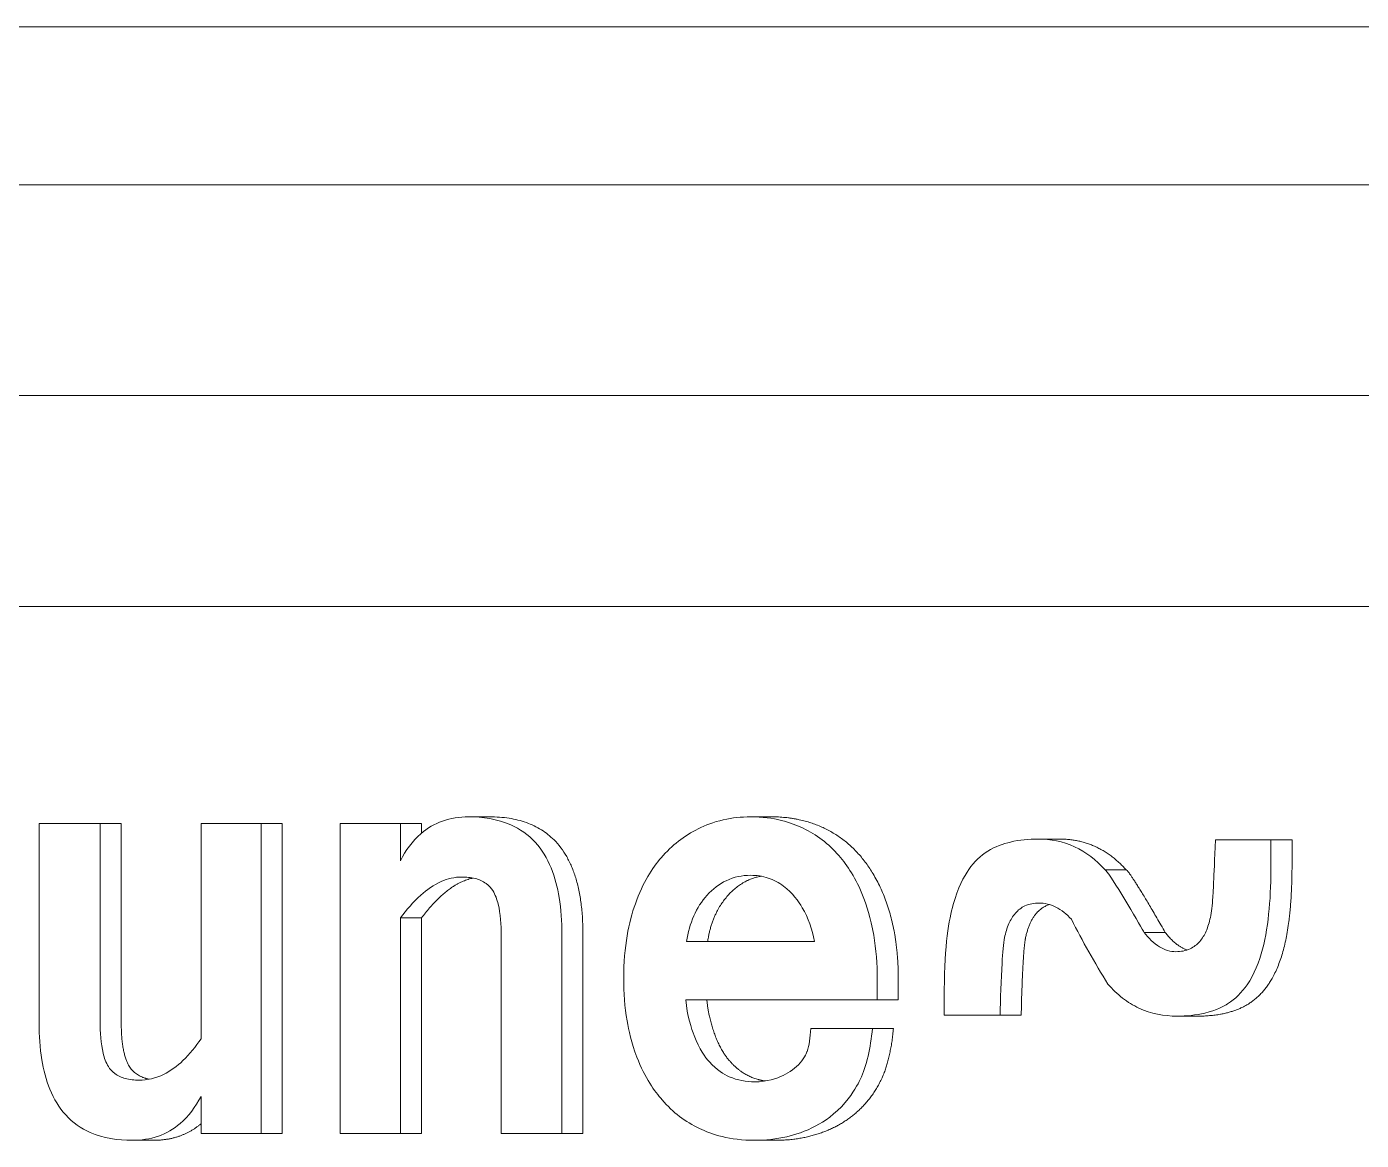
# Model space of a CAD drawing. Header units: inches. Extents: x 20 to 536, y 8 to 344.
# Drawn here: x 379.652 to 381.235, y 127.405 to 128.726 of the extents above; entities that cross this region are included whole.
import ezdxf

# ---------------------------------------------------------------- set-up
doc = ezdxf.new("R2010")
doc.units = ezdxf.units.IN
doc.header["$LTSCALE"] = 16
doc.header["$MEASUREMENT"] = 0
doc.layers.add('Visible (ANSI)', color=7, linetype='Continuous', lineweight=50)

msp = doc.modelspace()

# ---------------------------------------------------------------- linework, layer by layer
at = {"layer": 'Visible (ANSI)', "linetype": 'Continuous', "lineweight": 18}
for p, q in [((386.787681, 128.725967), (375.702556, 128.725967)), ((375.212072, 128.538467), (386.903415, 128.538467)), ((375.942781, 128.288432), (386.172706, 128.288432)), ((378.297288, 128.038432), (383.8182, 128.038432)), ((380.200644, 127.788938), (380.175644, 127.788938)), ((380.535297, 127.788938), (380.510297, 127.788938)), ((379.738874, 127.780841), (379.666559, 127.780841)), ((379.666559, 127.780841), (379.666559, 127.543999)), ((379.738874, 127.54653), (379.738874, 127.780841)), ((379.763874, 127.780841), (379.738874, 127.780841)), ((379.763874, 127.780841), (379.763874, 127.54653)), ((379.929961, 127.780841), (379.858522, 127.780841)), ((379.858522, 127.780841), (379.858522, 127.525781)), ((379.929961, 127.413432), (379.929961, 127.780841)), ((379.954961, 127.780841), (379.929961, 127.780841)), ((379.954961, 127.780841), (379.954961, 127.413432)), ((380.095002, 127.780841), (380.023564, 127.780841)), ((380.023564, 127.780841), (380.023564, 127.413432)), ((380.095002, 127.736813), (380.095002, 127.780841)), ((380.120002, 127.780841), (380.095002, 127.780841)), ((380.120002, 127.780841), (380.120002, 127.769554)), ((380.876524, 127.762623), (380.851524, 127.762623)), ((381.127635, 127.76161), (381.061895, 127.76161)), ((381.152635, 127.76161), (381.127635, 127.76161)), ((381.127635, 127.731752), (381.127635, 127.76161)), ((381.152635, 127.76161), (381.152635, 127.731752)), ((380.955851, 127.726185), (380.930851, 127.726185)), ((380.095002, 127.413432), (380.095002, 127.668999)), ((380.120002, 127.668999), (380.095002, 127.668999)), ((380.120002, 127.668999), (380.120002, 127.413432)), ((380.214651, 127.647744), (380.214651, 127.413432)), ((380.286527, 127.413432), (380.286527, 127.650274)), ((380.311527, 127.650274), (380.311527, 127.413432)), ((381.002308, 127.651793), (380.977308, 127.651793)), ((380.586118, 127.641165), (380.434476, 127.641165)), ((380.660624, 127.571833), (380.660624, 127.596631)), ((380.685624, 127.596631), (380.685624, 127.571833)), ((380.740203, 127.583979), (380.740203, 127.553615)), ((380.4336, 127.571833), (380.660624, 127.571833)), ((380.685624, 127.571833), (380.660624, 127.571833)), ((380.740203, 127.553615), (380.806382, 127.553615)), ((380.831382, 127.553615), (380.806382, 127.553615)), ((381.041314, 127.552602), (381.016314, 127.552602)), ((380.654927, 127.537926), (380.581735, 127.537926)), ((380.679927, 127.537926), (380.654927, 127.537926)), ((379.858522, 127.457461), (379.858522, 127.413432)), ((379.802004, 127.405335), (379.777004, 127.405335)), ((379.858522, 127.413432), (379.929961, 127.413432)), ((379.954961, 127.413432), (379.929961, 127.413432)), ((380.023564, 127.413432), (380.095002, 127.413432)), ((380.120002, 127.413432), (380.095002, 127.413432)), ((380.214651, 127.413432), (380.286527, 127.413432)), ((380.311527, 127.413432), (380.286527, 127.413432)), ((380.540556, 127.405335), (380.515556, 127.405335))]:
    msp.add_line(p, q, dxfattribs=at)
for points, degree, knots in [([(380.175644, 127.788938), (380.165223, 127.788938), (380.154839, 127.787478), (380.135603, 127.780656), (380.12706, 127.775702), (380.10933, 127.760275), (380.101371, 127.74923), (380.095002, 127.736813)], 3, [-0.286997863, -0.286997863, -0.286997863, -0.286997863, -0.195305384, -0.195305384, -0.109970073, -0.109970073, 0, 0, 0, 0]), ([(380.286527, 127.650274), (380.286527, 127.664595), (380.28564, 127.679209), (380.281376, 127.705342), (380.278337, 127.717249), (380.269111, 127.739752), (380.262955, 127.750012), (380.246592, 127.767937), (380.236766, 127.774734), (380.210058, 127.786508), (380.192595, 127.788938), (380.175644, 127.788938)], 3, [-0.549838036, -0.549838036, -0.549838036, -0.549838036, -0.440760651, -0.440760651, -0.347374274, -0.347374274, -0.251258835, -0.251258835, -0.149149172, -0.149149172, 0, 0, 0, 0]), ([(380.510297, 127.788938), (380.499467, 127.788938), (380.488697, 127.787826), (380.466533, 127.782756), (380.45677, 127.778954), (380.431823, 127.766554), (380.417092, 127.755241), (380.394219, 127.728572), (380.38269, 127.711327), (380.366092, 127.664102), (380.35997, 127.635771), (380.35997, 127.597137)], 3, [-1.49193162, -1.49193162, -1.49193162, -1.49193162, -1.29030138, -1.29030138, -1.0712515, -1.0712515, -0.64119148, -0.64119148, -0.29439022, -0.29439022, 0, 0, 0, 0]), ([(380.660624, 127.596631), (380.660624, 127.614107), (380.659382, 127.631636), (380.652965, 127.669184), (380.647973, 127.684073), (380.635546, 127.715823), (380.625134, 127.731515), (380.602957, 127.757154), (380.588693, 127.767901), (380.558593, 127.782191), (380.53839, 127.788938), (380.510297, 127.788938)], 3, [-0.953742878, -0.953742878, -0.953742878, -0.953742878, -0.864238922, -0.864238922, -0.757751945, -0.757751945, -0.52950742, -0.52950742, -0.247180323, -0.247180323, 0, 0, 0, 0]), ([(380.851524, 127.762623), (380.840586, 127.762623), (380.829476, 127.761622), (380.809974, 127.756986), (380.800593, 127.753769), (380.783093, 127.742829), (380.77565, 127.735573), (380.763395, 127.718023), (380.756314, 127.704754), (380.745851, 127.667193), (380.740203, 127.637248), (380.740203, 127.583979)], 3, [-2.38343253, -2.38343253, -2.38343253, -2.38343253, -1.8060438, -1.8060438, -1.33277788, -1.33277788, -0.86133468, -0.86133468, -0.40590851, -0.40590851, 0, 0, 0, 0]), ([(380.930851, 127.726185), (380.920255, 127.737932), (380.908233, 127.747244), (380.88081, 127.75984), (380.866347, 127.762623), (380.851524, 127.762623)], 3, [-0.259669604, -0.259669604, -0.259669604, -0.259669604, -0.130428825, -0.130428825, 0, 0, 0, 0]), ([(381.061895, 127.76161), (381.059875, 127.713217), (381.059054, 127.69871), (381.058119, 127.684494), (381.057204, 127.675514), (381.055759, 127.669505)], 3, [-0.0733444233, -0.0733444233, -0.0733444233, -0.0733444233, -0.047519074, -0.047519074, 0, 0, 0, 0]), ([(380.977308, 127.651793), (380.974442, 127.65679), (380.943061, 127.711488), (380.932501, 127.724669), (380.93184, 127.725429), (380.931168, 127.725994), (380.931002, 127.726116), (380.930851, 127.726185)], 3, [-0.0812338479, -0.0812338479, -0.0812338479, -0.0812338479, -0.0063211266, -0.0063211266, -0.0014322504, -0.0014322504, 0, 0, 0, 0]), ([(381.016314, 127.552602), (381.02733, 127.552602), (381.03854, 127.553617), (381.063369, 127.559631), (381.072135, 127.564633), (381.085266, 127.572974), (381.092933, 127.580575), (381.107877, 127.602272), (381.113688, 127.616975), (381.125391, 127.661353), (381.127635, 127.696865), (381.127635, 127.731752)], 3, [-0.589636819, -0.589636819, -0.589636819, -0.589636819, -0.553532833, -0.553532833, -0.506526146, -0.506526146, -0.40328783, -0.40328783, -0.265842047, -0.265842047, 0, 0, 0, 0]), ([(380.095002, 127.668999), (380.102262, 127.678695), (380.110344, 127.688037), (380.126503, 127.702461), (380.134575, 127.708169), (380.151135, 127.715616), (380.159305, 127.717582), (380.167755, 127.717582)], 3, [-0.254147783, -0.254147783, -0.254147783, -0.254147783, -0.156374809, -0.156374809, -0.074354364, -0.074354364, 0, 0, 0, 0]), ([(380.167755, 127.717582), (380.173111, 127.717582), (380.178629, 127.717077), (380.188337, 127.71451), (380.192705, 127.712654), (380.200353, 127.707091), (380.202874, 127.704039), (380.207655, 127.696691), (380.209681, 127.690921), (380.213768, 127.674182), (380.214651, 127.660853), (380.214651, 127.647744)], 3, [-0.243715019, -0.243715019, -0.243715019, -0.243715019, -0.209104446, -0.209104446, -0.179401679, -0.179401679, -0.150757457, -0.150757457, -0.099891353, -0.099891353, 0, 0, 0, 0]), ([(380.434476, 127.641165), (380.436068, 127.651731), (380.438811, 127.661953), (380.447082, 127.680624), (380.452303, 127.688736), (380.465683, 127.70361), (380.473197, 127.709316), (380.490596, 127.717662), (380.500313, 127.719606), (380.510297, 127.719606)], 3, [-0.311667492, -0.311667492, -0.311667492, -0.311667492, -0.237050543, -0.237050543, -0.16576507, -0.16576507, -0.087852602, -0.087852602, 0, 0, 0, 0]), ([(380.522798, 127.718524), (380.501728, 127.714753), (380.464735, 127.676084), (380.459476, 127.641165)], 2, [0.22302545, 0.22302545, 0.22302545, 1, 2, 2, 2]), ([(380.510297, 127.719606), (380.517406, 127.719606), (380.524449, 127.718628), (380.537825, 127.714251), (380.543938, 127.71104), (380.56017, 127.698757), (380.567468, 127.68836), (380.578899, 127.669041), (380.583517, 127.65554), (380.586118, 127.641165)], 3, [-0.251457438, -0.251457438, -0.251457438, -0.251457438, -0.21404187, -0.21404187, -0.178283825, -0.178283825, -0.111899249, -0.111899249, 0, 0, 0, 0]), ([(380.811641, 127.64572), (380.812857, 127.651406), (380.81453, 127.657071), (380.818856, 127.666805), (380.821354, 127.670997), (380.827761, 127.678376), (380.831559, 127.681282), (380.841112, 127.685751), (380.846744, 127.686712), (380.852401, 127.686712)], 3, [-0.174010342, -0.174010342, -0.174010342, -0.174010342, -0.129365784, -0.129365784, -0.090658973, -0.090658973, -0.049771795, -0.049771795, 0, 0, 0, 0]), ([(380.852401, 127.686712), (380.855815, 127.686712), (380.859194, 127.686316), (380.86591, 127.684696), (380.869177, 127.683482), (380.879254, 127.678458), (380.885448, 127.673389), (380.890969, 127.667481)], 3, [-0.126574619, -0.126574619, -0.126574619, -0.126574619, -0.096544816, -0.096544816, -0.066224916, -0.066224916, 0, 0, 0, 0]), ([(380.890969, 127.667481), (380.8975, 127.654454), (380.904343, 127.641632), (380.918811, 127.615983), (380.926459, 127.603161), (380.934357, 127.590558)], 3, [-0.23324276, -0.23324276, -0.23324276, -0.23324276, -0.118545851, -0.118545851, 0, 0, 0, 0]), ([(381.055759, 127.669505), (381.054577, 127.663909), (381.052947, 127.658315), (381.048732, 127.648765), (381.046302, 127.644662), (381.039974, 127.637414), (381.036101, 127.634513), (381.026488, 127.630006), (381.020761, 127.629019), (381.014999, 127.629019)], 3, [-0.172747525, -0.172747525, -0.172747525, -0.172747525, -0.128926767, -0.128926767, -0.091254657, -0.091254657, -0.050695576, -0.050695576, 0, 0, 0, 0]), ([(380.806382, 127.553615), (380.806827, 127.572485), (380.807534, 127.596192), (380.809387, 127.627693), (380.81035, 127.639196), (380.811641, 127.64572)], 3, [-0.129093531, -0.129093531, -0.129093531, -0.129093531, -0.050994454, -0.050994454, 0, 0, 0, 0]), ([(381.014999, 127.629019), (381.011643, 127.629019), (381.008338, 127.629493), (381.001743, 127.631418), (380.998549, 127.632868), (380.988558, 127.638905), (380.982506, 127.645041), (380.977308, 127.651793)], 3, [-0.128632551, -0.128632551, -0.128632551, -0.128632551, -0.099126524, -0.099126524, -0.068837122, -0.068837122, 0, 0, 0, 0]), ([(380.35997, 127.597137), (380.35997, 127.580373), (380.361105, 127.563482), (380.365676, 127.53614), (380.36894, 127.521023), (380.385046, 127.479276), (380.396667, 127.463325), (380.418247, 127.438447), (380.43311, 127.42725), (380.464162, 127.412569), (380.485414, 127.405335), (380.515556, 127.405335)], 3, [-1.15207317, -1.15207317, -1.15207317, -1.15207317, -0.93289171, -0.93289171, -0.78803686, -0.78803686, -0.5752915, -0.5752915, -0.26521632, -0.26521632, 0, 0, 0, 0]), ([(380.934357, 127.590558), (380.939645, 127.58437), (380.945392, 127.578799), (380.957755, 127.569211), (380.964228, 127.565257), (380.985494, 127.555408), (381.000767, 127.552602), (381.016314, 127.552602)], 3, [-0.267811712, -0.267811712, -0.267811712, -0.267811712, -0.201580456, -0.201580456, -0.136795366, -0.136795366, 0, 0, 0, 0]), ([(380.515556, 127.474667), (380.505148, 127.474667), (380.494832, 127.476427), (380.478775, 127.48363), (380.470339, 127.488559), (380.45667, 127.503757), (380.449561, 127.513039), (380.440627, 127.536933), (380.43496, 127.553512), (380.4336, 127.571833)], 3, [-1.96156648, -1.96156648, -1.96156648, -1.96156648, -1.05825772, -1.05825772, -0.46701751, -0.46701751, -0.14011971, -0.14011971, 0, 0, 0, 0]), ([(380.4586, 127.571833), (380.459914, 127.554121), (380.473939, 127.513129), (380.495853, 127.487319), (380.518097, 127.477126), (380.527764, 127.475623)], 2, [0, 0, 0, 1, 2, 3, 3.61124941, 3.61124941, 3.61124941]), ([(379.666559, 127.543999), (379.666559, 127.529647), (379.667447, 127.514999), (379.671714, 127.488817), (379.674756, 127.476889), (379.683977, 127.454391), (379.690118, 127.444147), (379.706428, 127.426265), (379.716214, 127.419486), (379.742791, 127.407758), (379.760147, 127.405335), (379.777004, 127.405335)], 3, [-0.548827562, -0.548827562, -0.548827562, -0.548827562, -0.439512351, -0.439512351, -0.34598462, -0.34598462, -0.250058124, -0.250058124, -0.148318491, -0.148318491, 0, 0, 0, 0]), ([(379.784893, 127.476691), (379.779468, 127.476691), (379.773868, 127.477219), (379.764251, 127.479878), (379.760039, 127.48173), (379.752895, 127.487056), (379.750441, 127.489939), (379.745699, 127.497318), (379.743739, 127.503043), (379.739733, 127.519763), (379.738874, 127.533287), (379.738874, 127.54653)], 3, [-0.253422966, -0.253422966, -0.253422966, -0.253422966, -0.213493453, -0.213493453, -0.180698068, -0.180698068, -0.150977621, -0.150977621, -0.100904321, -0.100904321, 0, 0, 0, 0]), ([(379.763874, 127.54653), (379.763874, 127.50655), (379.781997, 127.480827), (379.797162, 127.477837)], 2, [0, 0, 0, 1, 1.72298337, 1.72298337, 1.72298337]), ([(380.515556, 127.405335), (380.528309, 127.405335), (380.54099, 127.406674), (380.563294, 127.411919), (380.575337, 127.415731), (380.597611, 127.427608), (380.610559, 127.435992), (380.632204, 127.461344), (380.63791, 127.472156), (380.648211, 127.493646), (380.65267, 127.51476), (380.654927, 127.537926)], 3, [-0.510586724, -0.510586724, -0.510586724, -0.510586724, -0.395857325, -0.395857325, -0.305816844, -0.305816844, -0.233792858, -0.233792858, -0.177640706, -0.177640706, 0, 0, 0, 0]), ([(380.581735, 127.537926), (380.581309, 127.527087), (380.580033, 127.517661), (380.577171, 127.509794), (380.575029, 127.504024), (380.563749, 127.491058), (380.556861, 127.485946), (380.541323, 127.478472), (380.529751, 127.474667), (380.515556, 127.474667)], 3, [-1.35675121, -1.35675121, -1.35675121, -1.35675121, -0.38738366, -0.38738366, -0.25082013, -0.25082013, -0.12489258, -0.12489258, 0, 0, 0, 0]), ([(379.858522, 127.525781), (379.852213, 127.516357), (379.845106, 127.507427), (379.830184, 127.493195), (379.82256, 127.487573), (379.804846, 127.478986), (379.795069, 127.476691), (379.784893, 127.476691)], 3, [-0.259852508, -0.259852508, -0.259852508, -0.259852508, -0.169044662, -0.169044662, -0.089539798, -0.089539798, 0, 0, 0, 0]), ([(379.777004, 127.405335), (379.787486, 127.405335), (379.797935, 127.40679), (379.817301, 127.413571), (379.825919, 127.418495), (379.843896, 127.433894), (379.85201, 127.444968), (379.858522, 127.457461)], 3, [-0.289149274, -0.289149274, -0.289149274, -0.289149274, -0.196914302, -0.196914302, -0.111111337, -0.111111337, 0, 0, 0, 0])]:
    msp.add_open_spline(points, degree=degree, knots=knots, dxfattribs=at)
for points in [[(380.200644, 127.788938), (380.311527, 127.788938), (380.311527, 127.650274)], [(380.535297, 127.788938), (380.569044, 127.788938), (380.625143, 127.762623), (380.664587, 127.712015), (380.685624, 127.640659), (380.685624, 127.596631)], [(380.876524, 127.762623), (380.922981, 127.762623), (380.955851, 127.726185)], [(380.955851, 127.726185), (380.958043, 127.725173), (380.980833, 127.689242), (381.002308, 127.651793)], [(381.152635, 127.731752), (381.152635, 127.683675), (381.140364, 127.615355), (381.113191, 127.571833), (381.070679, 127.552602), (381.041314, 127.552602)], [(380.18111, 127.716337), (380.150556, 127.709805), (380.120002, 127.668999)], [(380.864889, 127.684873), (380.84355, 127.678029), (380.836641, 127.64572)], [(380.836641, 127.64572), (380.833135, 127.628007), (380.831382, 127.553615)], [(381.002308, 127.651793), (381.014602, 127.635822), (381.02819, 127.631051)], [(380.679927, 127.537926), (380.675982, 127.49744), (380.651878, 127.451388), (380.615063, 127.421023), (380.567291, 127.405335), (380.540556, 127.405335)], [(379.858522, 127.425008), (379.835391, 127.405335), (379.802004, 127.405335)]]:
    msp.add_open_spline(points, degree=2, dxfattribs=at)

doc.saveas('drawing.dxf')
